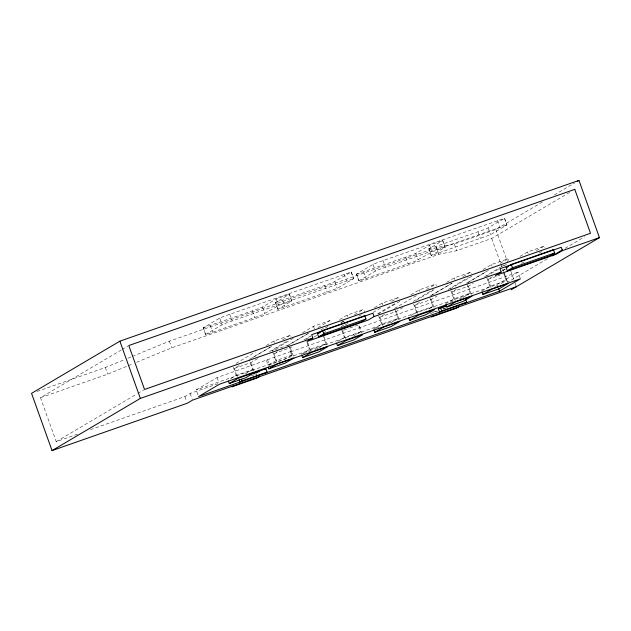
<?xml version="1.0" encoding="UTF-8"?>
<svg xmlns="http://www.w3.org/2000/svg" width="631" height="631" viewBox="0 0 631 631"><rect width="100%" height="100%" fill="white"/><g stroke="black" fill="none" stroke-linecap="round" stroke-linejoin="round"><path stroke-width="0.47" stroke-dasharray="3.15 2.37" d="M277.861 309.206L275.479 302.549L289.448 294.227L291.83 300.884L277.885 309.245L336.907 288.525L353.675 278.618L351.293 271.961L224.218 316.226L219.675 318.103L203.174 327.868L205.58 334.564L207.11 334.185L262.188 314.869L279.162 305.317L291.83 300.884M431.186 255.516L428.804 248.859L442.765 240.537L445.147 247.194L431.21 255.547L490.224 234.835L507.001 224.928L504.619 218.271L377.535 262.535L372.992 264.413L356.499 274.177L358.905 280.874L360.435 280.495L415.506 261.179L432.48 251.627L445.147 247.194M205.556 334.525L222.057 324.76L226.6 322.883L353.675 278.618M275.502 302.588L332.892 282.578L351.293 271.961M358.881 280.834L375.382 271.07L379.917 269.185L507.001 224.928M428.828 248.898L486.217 228.887L504.619 218.271M77.518 434.183L56.222 441.637L40.494 397.711L121.239 350.008M122.083 349.511L127.975 346.033M203.174 327.868L258.915 308.559L262.488 307.052L276.772 298.66L289.448 294.227M56.222 441.637L136.966 393.933M137.81 393.436L143.702 389.958M356.523 274.217L412.24 254.869L415.813 253.362L430.097 244.97L442.765 240.537M236.01 363.424L255.374 351.98M266.321 345.52L273.893 341.04L290.292 335.298L290.891 336.962M90.478 429.64L184.922 396.568L190.168 393.468L218.081 383.695M197.976 394.903L196.186 389.911L217.056 377.583L291.601 351.199L290.434 351.885L292.524 357.714M249.876 359.173L271.772 346.245M282.712 339.778L290.292 335.298M237.335 376.565L234.416 368.401L241.192 364.395M253.055 357.383L271.701 346.372M234.416 368.401L250.807 362.659L257.59 358.653M269.453 351.641L288.091 340.63M293.249 338.287L272.198 350.726L288.596 344.983L307.96 333.539M302.509 332.813L313.449 326.353L329.847 320.611L330.447 322.275M230.52 378.758L236.215 375.398L252.613 369.656L249.04 359.67M318.063 327.568L329.847 320.611M276.899 361.878L273.972 353.707L277.356 351.704M287.531 345.693L309.561 332.679M245.293 373.978L252.613 369.656M273.972 353.707L292.058 346.963M303.921 339.959L310.704 335.952M320.871 329.942L323.411 328.443M305.948 339.462L310.996 336.481M325.312 328.025L329.516 325.533M339.62 319.57L347.2 315.09L363.598 309.348L364.489 311.848M132.4 356.381L169.36 341.182L436.581 247.604L454.273 244.055L495.887 229.487L542.51 201.944M554.373 194.932L574.715 182.911M292.169 354.961L275.771 360.703L267.639 365.515L284.037 359.773L292.169 354.961L288.919 345.891M323.182 333.223L327.394 330.739M340.866 322.78L344.234 320.793M354.338 314.822L363.598 309.348M341.616 322.425L344.155 320.919M255.721 374.759L257.101 373.938M341.063 326.692L345.299 324.192M358.858 316.178L361.397 314.68M345.062 325.028L347.586 323.537M374.53 307.62L382.11 303.148L398.508 297.406L399.1 299.07M136.588 362.297L171.75 347.839L438.971 254.261L456.655 250.712L491.707 238.439L569.698 192.368M322.662 334.627L325.911 343.706L309.521 349.448L301.381 354.251L311.406 350.741M373.134 312.479L381.605 307.478M391.772 301.381L398.508 297.406M318.592 348.028L325.911 343.706M377.661 313.749L396.307 302.738M378.087 314.199L399.975 301.271M410.923 294.803L419.339 289.826L435.737 284.084L436.337 285.748M337.916 341.347L344.431 337.498L360.822 331.764L358.55 325.407M382.78 325.351L379.862 317.188L385.793 313.678M394.485 308.456L416.294 295.655M426.477 289.558L435.737 284.084M353.502 336.086L360.822 331.764M379.862 317.188L396.252 311.446L403.035 307.439M413.202 301.429L433.536 289.416M416.365 300.269L434.885 289.321M446.677 282.357L454.249 277.885L470.647 272.142L471.239 273.807M394.809 309.364L398.058 318.442L381.66 324.184L373.528 328.988L378.994 327.079M452.127 283.082L429.388 296.515L432.969 306.5L427.274 309.86M463.067 276.615L470.647 272.142M417.69 313.41L414.764 305.238L421.547 301.232M431.714 295.229L452.056 283.216M398.058 318.442L389.919 323.246L387.189 324.208M414.764 305.238L431.162 299.496L437.094 295.994M448.113 289.487L468.447 277.474M450.226 288.935L472.122 276.007M483.062 269.54L491.486 264.563L507.876 258.82L508.476 260.485M410.876 315.603L416.57 312.242L432.969 306.5M466.625 283.193L486.832 271.259M500.304 263.301L507.876 258.82M454.927 300.088L452.001 291.924L456.237 289.416M468.099 282.412L488.441 270.399M452.001 291.924L468.399 286.182L473.479 283.177M484.498 276.67L500.596 267.158M501.448 266.653L505.683 264.152M486.296 276.307L498.932 268.845M503.98 265.864L506.504 264.365M519.976 256.407L527.555 251.935L543.954 246.193L544.545 247.857M445.667 303.724L453.799 298.92L470.198 293.178L466.948 284.1M505.218 269.074L502.694 270.565L506.267 280.55L498.947 284.873M536.374 250.665L543.954 246.193M490.997 287.46L488.071 279.288L492.306 276.788M502.481 270.778L505.865 268.774M462.878 297.501L470.198 293.178M521.419 263.537L523.959 262.039M539.213 253.023L541.753 251.524M481.737 291.096L489.877 286.293L506.267 280.55M520.133 278.003L518.051 272.182L497.181 284.51L196.186 389.911M547.282 258.828L507.434 282.365L503.838 272.3M565.076 248.314L584.574 236.791M37.087 391.417L105.353 367.51L124.291 359.717M127.896 358.234L131.5 356.752M40.494 397.711L107.735 374.159L127.572 366.004M128.472 365.633L132.983 363.779M314.143 336.591L316.872 335.637M488.071 279.288L497.181 276.102M498.096 275.779L499.91 275.148M343.54 330.187L349.006 328.27M349.913 327.954L359.023 324.76L361.949 332.931M290.434 351.885L518.051 272.182M315.05 349.471L317.779 348.509M450.226 302.131L455.685 300.214M459.329 298.944L462.066 297.982M495.406 286.308L498.135 285.354M251.312 375.8L256.864 373.852M433.3 312.069L437.007 310.775M442.568 308.827L445.344 307.857M430.303 313.623L437.717 311.028M443.27 309.08L446.054 308.102M527.555 251.935L528.147 253.599M504.492 218.365L506.874 225.022M497.465 220.464L499.847 227.113M495.887 229.487L507.789 262.717M510.763 271.03L514.73 282.104M515.054 283.027L516.379 286.726M504.469 273.546L507.718 282.625M488.118 228.036L490.5 234.693M491.707 238.439L500.557 263.143M500.888 264.066L503.506 271.385M491.486 264.563L492.077 266.227M478.061 231.924L480.443 238.581M486.951 278.121L489.877 286.293M454.273 244.055L456.655 250.712M468.399 286.182L471.649 295.253M442.686 240.632L445.076 247.289M454.249 277.885L454.848 279.549M436.581 247.604L438.971 254.261M435.95 246.666L438.332 253.323M450.881 290.749L453.799 298.92M429.569 245.23L431.959 251.887M428.922 248.764L431.312 255.421M415.813 253.362L418.195 260.011M431.162 299.496L434.089 307.668M419.339 289.826L419.938 291.49M405.757 257.243L408.139 263.9M413.644 304.071L416.57 312.242M383.049 260.524L385.431 267.181M396.252 311.446L399.178 319.609M372.992 264.413L375.382 271.07M382.11 303.148L382.701 304.812M363.645 271.993L366.027 278.642M378.734 316.013L381.66 324.184M356.618 274.083L359 280.74M351.167 272.056L353.557 278.713M344.147 274.154L346.529 280.803M347.2 315.09L347.799 316.754M334.793 281.726L337.175 288.383M342.625 330.502L345.551 338.673M341.828 330.242L344.431 337.498M324.744 285.614L327.126 292.271M324.113 336.709L327.363 345.78M313.449 326.353L314.348 328.846M307.715 342.452L310.641 350.615M306.918 342.183L309.521 349.448M289.369 294.322L291.751 300.979M282.633 300.364L285.015 307.013M276.252 298.92L278.634 305.578M275.605 302.454L277.987 309.111M290.363 347.965L293.383 356.192M262.488 307.052L264.87 313.702M273.893 341.04L274.493 342.704M272.521 351.633L275.771 360.703M252.439 310.933L254.821 317.59M267.528 359.631L269.611 365.452M266.369 360.317L268.151 365.31M250.807 362.659L253.733 370.823M229.723 314.222L232.113 320.871M219.675 318.103L222.057 324.76M233.289 367.226L236.215 375.398M210.328 325.683L212.71 332.34M203.3 327.773L205.682 334.43M217.056 377.583L218.839 382.575M190.168 393.468L192.258 399.289M169.36 341.182L171.75 347.839M184.922 396.568L186.705 401.561M105.353 367.51L107.735 374.159"/><path stroke-width="0.95" d="M511.126 289.826L599.45 237.65L578.958 180.411L119.874 341.174L31.55 393.35L52.042 450.589L187.304 403.225L192.55 400.125L516.379 286.726M52.042 450.589L140.366 398.413L312.866 338.003L311.675 334.675L372.897 313.236L374.088 316.565L368.22 320.027L307.005 341.466L312.866 338.003M229.274 383.53L237.99 378.379L254.38 372.637L245.664 377.788L229.274 383.53L228.375 381.037M317.432 333.562L322.615 330.502L364.75 315.745L365.941 319.073L360.758 322.133L318.623 336.891L317.432 333.562L320.177 332.6M577.262 181.412L578.958 180.411M233.967 385.62L231.892 386.842L256.912 378.079L258.986 376.857M251.982 373.623L265.88 368.749L267.079 372.077L242.052 380.84L239.985 382.063L239.086 379.57M318.623 336.891L323.806 333.831L365.941 319.073M264.499 369.569L265.88 368.749M268.83 368.835L277.545 363.693L293.943 357.951L285.228 363.101L268.83 368.835L268.23 367.179M265.004 373.307L267.079 372.077M363.267 316.62L364.75 315.745M302.572 357.58L311.288 352.429L327.686 346.687L318.97 351.838L302.572 357.58L301.681 355.087M337.482 345.638L346.198 340.488L362.596 334.745L353.881 339.896L337.482 345.638L336.591 343.138M374.719 332.316L383.435 327.166L399.833 321.424L391.117 326.574L374.719 332.316L373.828 329.824M409.629 320.374L418.345 315.224L434.735 309.482L426.02 314.632L409.629 320.374L408.73 317.874M506.125 267.481L511.307 264.421L553.442 249.663L554.633 252.992L549.451 256.052L507.316 270.809L506.125 267.481L507.955 266.842M465.781 299.686L466.672 302.186L441.653 310.949L439.578 312.171L438.387 308.843L446.022 305.672M551.999 250.515L500.012 268.727L501.203 272.048L495.343 275.518L556.558 254.08L562.426 250.61L599.45 237.65M507.316 270.809L512.498 267.749L554.633 252.992M446.858 307.052L455.574 301.902L471.972 296.16L463.257 301.31L446.858 307.052L445.967 304.56M433.56 315.721L431.494 316.951L456.513 308.188L458.587 306.966M551.959 250.539L553.442 249.663M464.597 303.408L466.672 302.186M482.928 294.425L491.644 289.274L508.042 283.532L499.326 288.683L482.928 294.425L482.037 291.924M552.362 255.823L562.537 249.813M499.563 291.167L520.433 278.831L219.438 384.24L198.568 396.568L499.563 291.167L498.671 288.667M552.922 250.191L561.235 247.289L562.426 250.61M374.088 316.565L501.203 272.048M254.545 373.221L259.175 371.596M438.387 308.843L446.724 305.925M511.307 264.421L512.498 267.749M440.462 307.62L441.653 310.949M322.615 330.502L323.806 333.831M241.46 379.176L242.052 380.84M119.874 341.174L140.366 398.413M574.778 189.363L128.811 345.536L144.538 389.461L590.506 233.289L574.778 189.363"/></g></svg>
